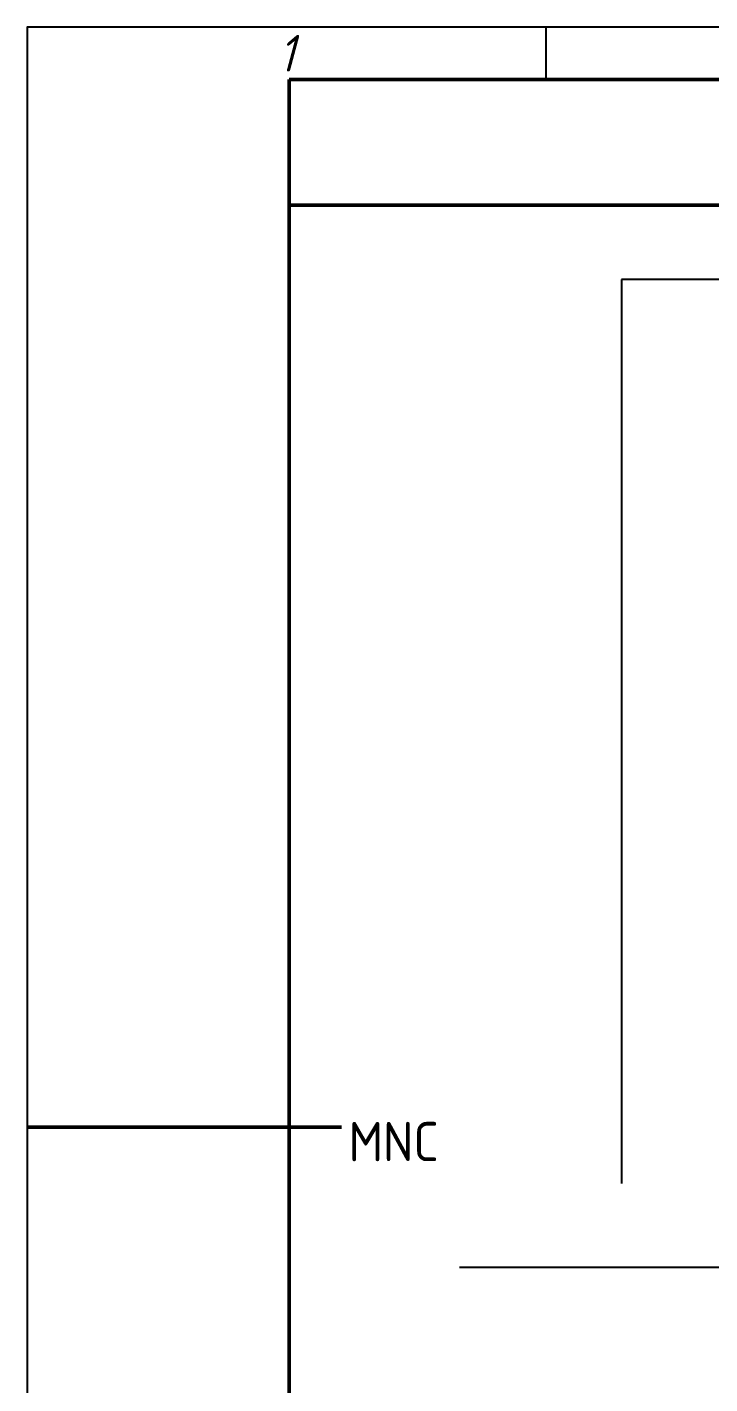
# Model space of a CAD drawing. Header units: millimetres. Extents: x -405 to 937, y 420 to 1151.
# Drawn here: x 516.9 to 582, y 836.7 to 966.2 of the extents above; entities that cross this region are included whole.
import ezdxf
from ezdxf.enums import TextEntityAlignment as Align

# ---------------------------------------------------------------- set-up
doc = ezdxf.new("R2010")
doc.units = ezdxf.units.MM
doc.layers.add('dim', color=7, linetype='Continuous')
for name, color, linetype, lineweight in [('文字', 254, 'Continuous', 25), ('表格图、流程图中主要表示线', 53, 'Continuous', 50), ('辅助线、网格线、投射线', 215, 'Continuous', 25)]:
    doc.layers.add(name, color=color, linetype=linetype, lineweight=lineweight)
doc.styles.add('GBeitc-35', font='gbeitc.shx', dxfattribs={"height": 3.5, "bigfont": 'gbcbig.shx'})
doc.styles.add('WD_IEC', font='ISOCP2.shx', dxfattribs={"width": 0.9, "height": 4, "bigfont": 'gbcbig.shx'})

# ---------------------------------------------------------------- blocks, each defined once
blk = doc.blocks.new('A4横向')
at = {"layer": '表格图、流程图中主要表示线'}
for p, q in [((25, 193), (85, 193)), ((0, 105), (30, 105))]:
    blk.add_line(p, q, dxfattribs=at)
blk.add_lwpolyline([(25, 205), (292, 205), (292, 5), (25, 5)], close=True, dxfattribs=at)
at = {"layer": '辅助线、网格线、投射线'}
blk.add_line((49.5, 210), (49.5, 205), dxfattribs=at)
blk.add_lwpolyline([(0, 0), (297, 0), (297, 210), (0, 210)], close=True, dxfattribs=at)
at = {"layer": '文字', "insert": (24.75, 207.5), "char_height": 3.5, "attachment_point": 5, "style": 'GBeitc-35'}
blk.add_mtext_dynamic_manual_height_columns('1', width=5.5423, gutter_width=17.5, heights=[0], dxfattribs=at)
at = {"layer": '文字', "style": 'GBeitc-35'}
blk.add_attdef('产品图号', text='', height=3.5, rotation=180, dxfattribs=at).set_placement((55, 199), align=Align.MIDDLE_CENTER)

msp = doc.modelspace()

# ---------------------------------------------------------------- linework, layer by layer
at = {"layer": 'dim'}
for p, q in [((615.83, 942.13), (573.59, 942.13)), ((573.59, 942.13), (573.59, 855.85)), ((558.14, 847.86), (745.72, 847.86))]:
    msp.add_line(p, q, dxfattribs=at)

# ---------------------------------------------------------------- block references
msp.add_blockref('A4横向', (516.86, 756.23), dxfattribs=at)

# ---------------------------------------------------------------- texts
at = {"layer": 'dim', "color": 61, "true_color": 0xdbf566, "style": 'WD_IEC'}
msp.add_attdef('MNC', text='F', height=3.75, dxfattribs=at).set_placement((556.15, 857.98), align=Align.RIGHT)

doc.saveas('drawing.dxf')
